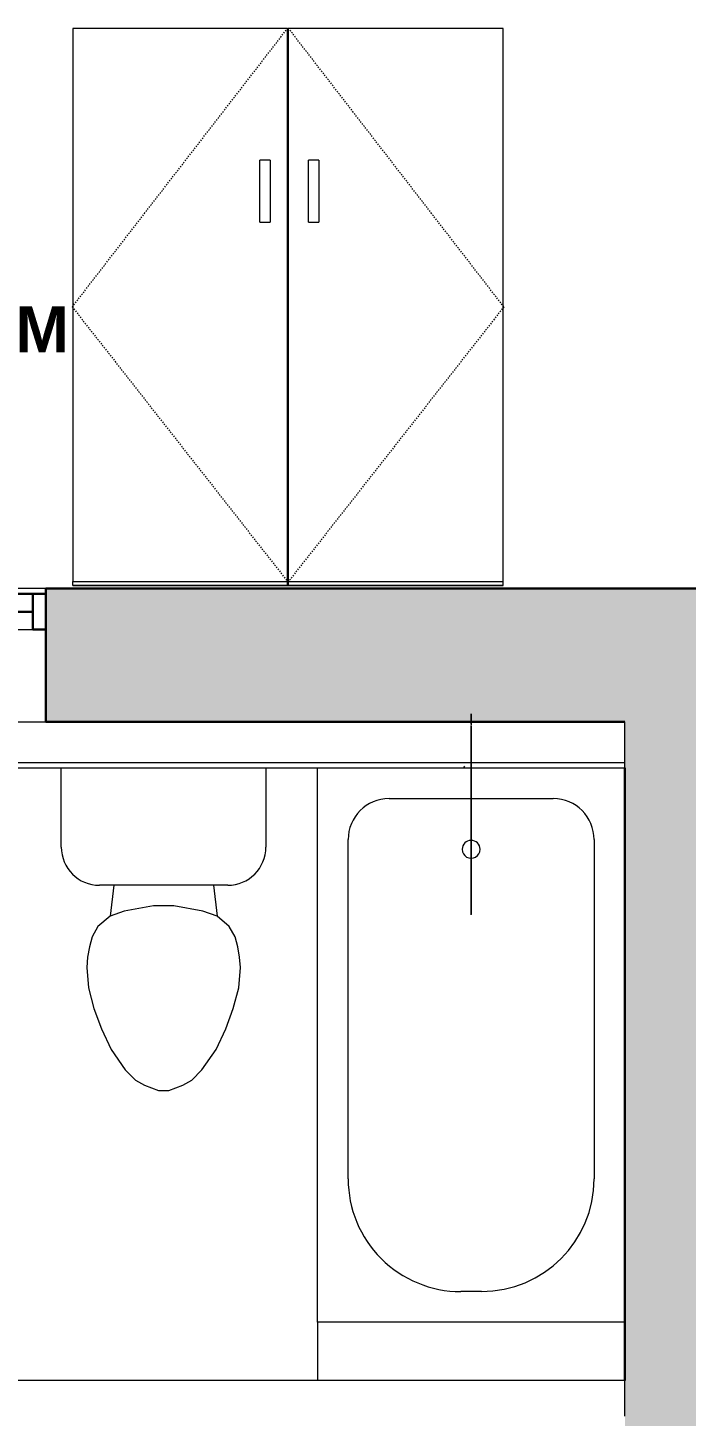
# Model space of a CAD drawing. Header units: inches. Extents: x -545 to 1062, y -2066 to -1239.
# Drawn here: x 626.2 to 690.4, y -1765.8 to -1630.2 of the extents above; entities that cross this region are included whole.
import ezdxf

# ---------------------------------------------------------------- set-up
doc = ezdxf.new("R2010")
doc.units = ezdxf.units.IN
doc.header["$MEASUREMENT"] = 0
doc.linetypes.add('Dash', pattern=[0.25, 0.125, -0.125])
for name, color, linetype, lineweight in [('A-AREA-IDEN', 2, 'Continuous', 9), ('A-DETL', 90, 'Continuous', 9), ('A-GENM', 13, 'Continuous', 18), ('A-GENM-HDLN', 13, 'Continuous', 18), ('A-GLAZ', 151, 'Continuous', 18), ('A-WALL', 113, 'Continuous', 18), ('A-WALL-PATT', 111, 'Continuous', 18), ('G-IMPT', 8, 'Continuous', 9), ('I-WALL', 2, 'Continuous', 18), ('P-SANR-FIXT', 6, 'Continuous', 9)]:
    doc.layers.add(name, color=color, linetype=linetype, lineweight=lineweight)
doc.styles.add('Swis721 Lt BT_B_1', font='', dxfattribs={"height": 4.5})
doc.styles.get('Swis721 Lt BT_B_1').set_extended_font_data('Swis721 Lt BT', bold=True)

# ---------------------------------------------------------------- blocks, each defined once
blk = doc.blocks.new('Window-Double-Hung - 24_ x 5 1-5956687-1ST FLOOR - POWER _ SIGNAL')
at = {"layer": 'A-GLAZ', "color": 8, "lineweight": 30}
for p, q in [((-12, 6.5), (-12, -6.5)), ((-12, 6), (-9, 6)), ((-10.75, 6), (-10.75, 2.5)), ((-9, 6), (-9, 4.25)), ((9, 6), (12, 6)), ((9, 6), (9, 4.25)), ((10.75, 6), (10.75, 2.5)), ((12, -6.5), (12, 6.5)), ((-10.75, 4.25), (-9, 4.25)), ((-9, 5.125), (9, 5.125)), ((10.75, 4.25), (9, 4.25)), ((-12, 2.5), (-10.75, 2.5)), ((10.75, 2.5), (12, 2.5))]:
    blk.add_line(p, q, dxfattribs=at)
at = {"layer": 'A-GLAZ'}
for p, q in [((12, 6.5), (-12, 6.5)), ((-12, -6.5), (12, -6.5))]:
    blk.add_line(p, q, dxfattribs=at)
at = {"layer": 'A-GLAZ', "lineweight": 9}
for p, q in [((-9, 6), (9, 6)), ((-10.75, 2.5), (10.75, 2.5))]:
    blk.add_line(p, q, dxfattribs=at)
blk = doc.blocks.new('Toilet-Domestic-3D - Toilet-Domestic-3D-V10-1ST FLOOR - POWER _ SIGNAL')
at = {"layer": 'P-SANR-FIXT'}
for p, q in [((-9.98, 11.75), (-9.98, 19.48)), ((9.98, 19.48), (9.98, 11.75)), ((6.25, 8.02), (-6.25, 8.02)), ((-4.86, 8.02), (-5.21, 5)), ((4.86, 8.02), (5.21, 5)), ((-3.84, 5.5), (-5.21, 5)), ((-1, 6), (-3.84, 5.5)), ((1, 6), (-1, 6)), ((3.84, 5.5), (1, 6)), ((5.21, 5), (3.84, 5.5)), ((-5.21, 5), (-6.4, 4)), ((6.4, 4), (5.21, 5)), ((-6.97, 3), (-7.24, 2)), ((-6.4, 4), (-6.97, 3)), ((6.97, 3), (6.4, 4)), ((7.24, 2), (6.97, 3)), ((-7.24, 2), (-7.41, 1)), ((7.41, 1), (7.24, 2)), ((-7.41, 1), (-7.5, 0)), ((-7.5, 0), (-7.33, -1.99)), ((7.33, -1.99), (7.5, 0)), ((7.5, 0), (7.41, 1)), ((-7.33, -1.99), (-6.79, -4)), ((6.79, -4), (7.33, -1.99)), ((-6.79, -4), (-6.06, -6)), ((6.06, -6), (6.79, -4)), ((-6.06, -6), (-5.13, -8)), ((5.13, -8), (6.06, -6)), ((-5.13, -8), (-3.74, -10)), ((3.74, -10), (5.13, -8)), ((-3.74, -10), (-2.74, -11)), ((2.74, -11), (3.74, -10)), ((-2.74, -11), (-1.87, -11.5)), ((-1.87, -11.5), (-0.5, -12)), ((-0.5, -12), (0.5, -12)), ((0.5, -12), (1.87, -11.5)), ((1.87, -11.5), (2.74, -11))]:
    blk.add_line(p, q, dxfattribs=at)
for centre, start, end in [((-6.25, 11.75), 180, 270), ((6.25, 11.75), 270, 360)]:
    blk.add_arc(centre, 3.73, start, end, dxfattribs=at)
blk = doc.blocks.new('Tub-Rectangular-3D - Tub-Rectangular-3D 4_ 6 1_8_-5224301-1ST FLOOR - POWER _ SIGNAL')
at = {"layer": 'P-SANR-FIXT'}
for p, q in [((10.4, -6), (10.4, -36)), ((-36.72, -9), (-3.6, -9)), ((-40.72, -29), (-40.72, -13)), ((7.4, -20), (7.4, -22)), ((-3.6, -33), (-36.72, -33)), ((10.4, -36), (-43.72, -36))]:
    blk.add_line(p, q, dxfattribs=at)
for centre, radius, start, end in [((-36.72, -13), 4, 90, 180), ((-3.6, -20), 11, 360, 90), ((-35.77, -21), 0.875, 90, 270), ((-35.77, -21), 0.875, 270, 90), ((-3.6, -22), 11, 270, 0), ((-36.72, -29), 4, 180, 270)]:
    blk.add_arc(centre, radius, start, end, dxfattribs=at)
blk = doc.blocks.new('storm doors - storm doors-5510351-1ST FLOOR - POWER _ SIGNAL')
at = {"layer": 'A-GENM', "lineweight": 9}
for p, q in [((21, 27.19), (-21, 27.19)), ((-21, 27.19), (0, 27.19)), ((-21, 27.19), (-21, 26.8)), ((0, 26.8), (0, 27.19)), ((0.05, 27.19), (21, 27.19)), ((0.05, 27.19), (0.05, 26.8)), ((21, 27.19), (21, 26.8)), ((0, 26.8), (-21, 26.8)), ((-21, 26.8), (-21, -27.19)), ((0, -27.19), (0, 26.8)), ((21, 26.8), (0.05, 26.8)), ((0.05, 26.8), (0.05, -27.19)), ((21, -27.19), (21, 26.8)), ((-3, -8.42), (-3, -8.28)), ((-2, -8.28), (-3, -8.28)), ((-3, -9.3), (-3, -8.42)), ((-3, -13.72), (-3, -9.3)), ((-2, -8.28), (-2, -8.42)), ((-2, -8.42), (-2, -9.3)), ((-2, -9.3), (-2, -13.72)), ((1.75, -8.42), (1.75, -8.28)), ((2.75, -8.28), (1.75, -8.28)), ((1.75, -9.3), (1.75, -8.42)), ((1.75, -13.72), (1.75, -9.3)), ((2.75, -8.28), (2.75, -8.42)), ((2.75, -8.42), (2.75, -9.3)), ((2.75, -9.3), (2.75, -13.72)), ((-3, -14.33), (-3, -13.72)), ((-3, -14.33), (-2, -14.33)), ((-2, -13.72), (-2, -14.33)), ((1.75, -14.33), (1.75, -13.72)), ((1.75, -14.33), (2.75, -14.33)), ((2.75, -13.72), (2.75, -14.33)), ((0, -26.8), (0.05, -26.8)), ((-21, -27.19), (0, -27.19)), ((0.05, -27.19), (21, -27.19))]:
    blk.add_line(p, q, dxfattribs=at)
at = {"layer": 'A-GENM-HDLN', "linetype": 'Dash', "lineweight": 9}
for p, q in [((-21.05, 0), (0, 26.86)), ((21.05, 0), (0, 26.86)), ((-21.05, 0), (0, -27.25)), ((21.05, 0), (0, -27.25))]:
    blk.add_line(p, q, dxfattribs=at)
blk = doc.blocks.new('Family1 - Shower head - side view_dwg-5853304-1ST FLOOR - POWER _ SIGNAL')
at = {"layer": 'G-IMPT'}
for p, q in [((114.07, 0), (119.76, 0)), ((114.07, 0), (114.1, 0)), ((119.72, 0), (114.1, 0)), ((116.24, 0), (116.25, 0)), ((116.24, 0), (116.24, 0)), ((116.24, 0), (116.24, 0)), ((116.24, 0), (116.24, 0)), ((116.24, 0), (116.3, 0)), ((116.28, 0), (116.24, 0)), ((116.24, 0), (116.24, 0)), ((116.24, 0), (116.24, 0)), ((116.24, 0), (116.24, 0)), ((116.25, 0), (116.24, 0)), ((116.25, 0), (116.25, 0)), ((116.25, 0), (116.25, 0)), ((116.25, 0), (116.25, 0)), ((116.25, 0), (116.25, 0)), ((116.25, 0), (116.25, 0)), ((116.25, 0), (116.25, 0)), ((116.31, 0), (116.3, 0)), ((116.3, 0), (116.3, 0)), ((116.3, 0), (116.3, 0)), ((116.3, 0), (116.3, 0)), ((116.34, 0), (116.3, 0)), ((116.31, 0), (116.31, 0)), ((116.32, 0), (116.31, 0)), ((116.31, 0), (116.31, 0)), ((116.32, 0), (116.32, 0)), ((116.44, 0), (116.44, 0)), ((116.44, 0), (116.44, 0)), ((116.44, 0), (116.44, 0)), ((116.44, 0), (116.44, 0)), ((116.44, 0), (116.44, 0)), ((116.44, 0), (116.44, 0)), ((116.44, 0), (116.44, 0)), ((116.44, 0), (116.45, 0)), ((116.44, 0), (116.44, 0)), ((116.44, 0), (116.44, 0)), ((116.44, 0), (116.44, 0)), ((116.44, 0), (116.44, 0)), ((116.44, 0), (116.44, 0)), ((116.44, 0), (116.44, 0)), ((116.44, 0), (116.44, 0)), ((116.44, 0), (116.44, 0)), ((116.44, 0), (116.44, 0)), ((116.44, 0), (116.44, 0)), ((116.44, 0), (116.44, 0)), ((116.44, 0), (116.44, 0)), ((116.45, 0), (116.44, 0)), ((116.44, 0), (116.44, 0)), ((116.44, 0), (116.44, 0)), ((116.44, 0), (116.44, 0)), ((116.44, 0), (116.44, 0)), ((116.44, 0), (116.44, 0)), ((116.44, 0), (116.44, 0)), ((116.44, 0), (116.44, 0)), ((116.44, 0), (116.44, 0)), ((116.44, 0), (116.44, 0)), ((116.44, 0), (116.44, 0)), ((116.44, 0), (117.39, 0)), ((116.46, 0), (116.44, 0)), ((116.44, 0), (116.46, 0)), ((116.44, 0), (116.46, 0)), ((116.45, 0), (116.45, 0)), ((116.45, 0), (116.45, 0)), ((116.45, 0), (116.45, 0)), ((116.45, 0), (116.45, 0)), ((116.45, 0), (116.45, 0)), ((116.45, 0), (116.45, 0)), ((116.45, 0), (116.45, 0)), ((116.45, 0), (116.45, 0)), ((116.45, 0), (116.45, 0)), ((116.45, 0), (116.45, 0)), ((116.45, 0), (116.45, 0)), ((116.45, 0), (116.45, 0)), ((116.45, 0), (116.45, 0)), ((116.45, 0), (116.45, 0)), ((116.46, 0), (116.45, 0)), ((116.45, 0), (116.46, 0)), ((116.46, 0), (116.45, 0)), ((116.45, 0), (116.46, 0)), ((116.45, 0), (116.45, 0)), ((116.45, 0), (116.45, 0)), ((116.45, 0), (116.45, 0)), ((116.45, 0), (116.45, 0)), ((116.45, 0), (116.45, 0)), ((116.45, 0), (116.45, 0)), ((116.45, 0), (116.45, 0)), ((116.45, 0), (116.45, 0)), ((116.45, 0), (116.45, 0)), ((116.45, 0), (116.45, 0)), ((116.45, 0), (116.45, 0)), ((116.45, 0), (116.45, 0)), ((116.46, 0), (116.45, 0)), ((116.45, 0), (116.46, 0)), ((116.45, 0), (116.45, 0)), ((116.45, 0), (116.45, 0)), ((116.45, 0), (116.45, 0)), ((116.45, 0), (116.45, 0)), ((116.45, 0), (116.45, 0)), ((116.45, 0), (116.45, 0)), ((116.45, 0), (116.45, 0)), ((116.45, 0), (116.45, 0)), ((116.46, 0), (116.45, 0)), ((116.45, 0), (116.46, 0)), ((116.45, 0), (116.45, 0)), ((116.45, 0), (116.45, 0)), ((116.45, 0), (116.45, 0)), ((116.45, 0), (116.45, 0)), ((116.45, 0), (116.45, 0)), ((116.45, 0), (116.45, 0)), ((116.45, 0), (116.45, 0)), ((116.45, 0), (116.45, 0)), ((116.45, 0), (116.45, 0)), ((116.45, 0), (116.45, 0)), ((116.46, 0), (116.45, 0)), ((116.45, 0), (116.46, 0)), ((116.45, 0), (116.46, 0)), ((116.46, 0), (116.45, 0)), ((116.45, 0), (116.45, 0)), ((116.45, 0), (116.45, 0)), ((116.45, 0), (116.45, 0)), ((116.45, 0), (116.45, 0)), ((116.45, 0), (116.45, 0)), ((116.45, 0), (116.45, 0)), ((116.46, 0), (116.46, 0)), ((116.46, 0), (116.46, 0)), ((116.46, 0), (116.46, 0)), ((116.46, 0), (116.46, 0)), ((116.46, 0), (116.46, 0)), ((116.46, 0), (116.46, 0)), ((116.46, 0), (116.46, 0)), ((116.46, 0), (116.46, 0)), ((116.46, 0), (116.46, 0)), ((116.46, 0), (116.47, 0)), ((116.46, 0), (116.46, 0)), ((116.46, 0), (116.46, 0)), ((116.46, 0), (116.46, 0)), ((116.46, 0), (116.46, 0)), ((116.46, 0), (116.46, 0)), ((116.46, 0), (116.46, 0)), ((116.46, 0), (116.46, 0)), ((116.46, 0), (116.46, 0)), ((116.46, 0), (116.46, 0)), ((116.46, 0), (116.46, 0)), ((116.46, 0), (116.46, 0)), ((116.46, 0), (116.46, 0)), ((116.46, 0), (116.46, 0)), ((116.46, 0), (116.46, 0)), ((116.46, 0), (116.46, 0)), ((116.46, 0), (116.46, 0)), ((116.46, 0), (116.46, 0)), ((116.46, 0), (116.46, 0)), ((116.46, 0), (116.46, 0)), ((116.46, 0), (116.46, 0)), ((116.46, 0), (116.46, 0)), ((116.46, 0), (116.46, 0)), ((116.46, 0), (116.46, 0)), ((116.46, 0), (116.46, 0)), ((116.47, 0), (116.47, 0)), ((116.47, 0), (116.47, 0)), ((116.47, 0), (116.48, 0)), ((116.47, 0), (116.47, 0)), ((116.47, 0), (116.47, 0)), ((116.48, 0), (116.47, 0)), ((117.36, 0), (116.46, 0)), ((116.48, 0), (116.48, 0)), ((116.49, 0), (116.48, 0)), ((116.48, 0), (116.48, 0)), ((116.49, 0), (116.48, 0)), ((116.48, 0), (116.48, 0)), ((116.48, 0), (116.48, 0)), ((116.49, 0), (116.48, 0)), ((116.49, 0), (116.48, 0)), ((116.49, 0), (116.49, 0)), ((116.49, 0), (116.49, 0)), ((116.49, 0), (116.49, 0)), ((116.49, 0), (116.49, 0)), ((116.49, 0), (116.5, 0)), ((116.49, 0), (116.49, 0)), ((116.49, 0), (116.49, 0)), ((116.5, 0), (116.5, 0)), ((116.5, 0), (116.5, 0)), ((116.51, 0), (117.32, 0)), ((117.32, 0), (116.51, 0)), ((116.54, 0), (116.51, 0)), ((116.54, 0), (116.51, 0)), ((118.29, 0), (116.51, 0)), ((118.29, 0), (116.51, 0)), ((116.54, 0), (117.29, 0)), ((116.54, 0), (116.54, 0)), ((117.32, 0), (117.29, 0)), ((117.32, 0), (117.29, 0)), ((117.29, 0), (117.29, 0)), ((117.29, 0), (117.29, 0)), ((118.29, 0), (117.32, 0)), ((118.29, 0), (117.32, 0)), ((117.36, 0), (117.39, 0)), ((117.36, 0), (117.39, 0)), ((117.39, 0), (117.37, 0)), ((117.52, 0), (117.48, 0)), ((117.52, 0), (117.58, 0)), ((117.58, 0), (117.54, 0)), ((119.72, 0), (119.76, 0)), ((125.82, 0), (125.85, 0)), ((125.85, 0), (125.82, 0)), ((125.84, 0), (125.82, 0)), ((126.8, 0), (125.82, 0)), ((125.82, 0), (125.85, 0)), ((126.65, 0), (125.84, 0)), ((125.85, 0), (125.86, 0)), ((126.8, 0), (125.9, 0)), ((126.8, 0), (126.65, 0)), ((129.86, 0), (126.8, 0)), ((127.5, 0), (127.61, 0)), ((127.5, 0), (127.57, 0)), ((127.8, 0), (127.51, 0)), ((127.52, 0), (127.53, 0)), ((127.53, 0), (127.52, 0)), ((127.53, 0), (127.52, 0)), ((127.53, 0), (127.61, 0)), ((127.53, 0), (127.61, 0)), ((127.55, 0), (127.54, 0)), ((127.57, 0), (127.54, 0)), ((127.54, 0), (127.56, 0)), ((127.54, 0), (127.58, 0)), ((127.56, 0), (127.55, 0)), ((127.56, 0), (127.56, 0)), ((127.56, 0), (127.56, 0)), ((127.57, 0), (127.56, 0)), ((127.56, 0), (127.57, 0)), ((127.57, 0), (127.69, 0)), ((127.57, 0), (127.57, 0)), ((127.57, 0), (127.57, 0)), ((127.57, 0), (127.57, 0)), ((127.57, 0), (127.58, 0)), ((127.57, 0), (127.57, 0)), ((127.8, 0), (127.58, 0)), ((127.69, 0), (127.61, 0)), ((127.62, 0), (127.61, 0)), ((127.62, 0), (127.61, 0)), ((127.61, 0), (127.62, 0)), ((127.62, 0), (128.42, 0)), ((127.62, 0), (127.62, 0)), ((127.62, 0), (127.62, 0)), ((127.62, 0), (127.62, 0)), ((127.66, 0), (127.69, 0)), ((127.66, 0), (127.67, 0)), ((127.67, 0), (127.67, 0)), ((127.67, 0), (127.68, 0)), ((127.68, 0), (127.68, 0)), ((127.68, 0), (127.68, 0)), ((127.68, 0), (127.68, 0)), ((127.68, 0), (127.69, 0)), ((127.69, 0), (127.69, 0)), ((127.69, 0), (127.69, 0)), ((127.69, 0), (127.69, 0)), ((128.06, 0), (127.98, 0)), ((127.98, 0), (128.02, 0)), ((128.02, 0), (127.98, 0)), ((127.99, 0), (127.98, 0)), ((127.99, 0), (128, 0)), ((128, 0), (128.01, 0)), ((128.01, 0), (128, 0)), ((128, 0), (128, 0)), ((128.01, 0), (128.02, 0)), ((128.02, 0), (128.01, 0)), ((128.01, 0), (128.01, 0)), ((128.01, 0), (128.01, 0)), ((128.02, 0), (128.02, 0)), ((128.02, 0), (128.02, 0)), ((128.02, 0), (128.02, 0)), ((128.06, 0), (128.42, 0)), ((128.99, 0), (128.41, 0)), ((129.14, 0), (128.41, 0)), ((129.14, 0), (128.41, 0)), ((128.42, 0), (128.46, 0)), ((128.46, 0), (128.42, 0)), ((128.42, 0), (128.46, 0)), ((128.46, 0), (128.42, 0)), ((128.46, 0), (128.49, 0)), ((128.49, 0), (128.46, 0)), ((128.49, 0), (128.46, 0)), ((128.46, 0), (128.46, 0)), ((128.46, 0), (128.47, 0)), ((128.46, 0), (128.49, 0)), ((128.47, 0), (128.47, 0)), ((128.47, 0), (128.49, 0)), ((128.49, 0), (129.86, 0)), ((128.82, 0), (128.68, 0)), ((128.82, 0), (129.41, 0)), ((128.87, 0), (128.86, 0)), ((128.93, 0), (128.99, 0)), ((128.93, 0), (128.96, 0)), ((128.93, 0), (128.94, 0)), ((128.96, 0), (128.93, 0)), ((129.14, 0), (128.99, 0)), ((129.19, 0), (129.07, 0)), ((129.14, 0), (129.41, 0)), ((129.14, 0), (129.41, 0)), ((132.67, 0), (132.61, 0)), ((133.69, 0), (132.94, 0)), ((133.69, 0), (132.94, 0)), ((133.36, 0), (132.94, 0)), ((133.36, 0), (132.94, 0)), ((133.36, 0), (133.43, 0)), ((133.36, 0), (133.36, 0)), ((133.43, 0), (133.36, 0)), ((133.36, 0), (133.36, 0)), ((133.36, 0), (133.36, 0)), ((133.36, 0), (133.36, 0)), ((133.36, 0), (133.36, 0)), ((133.36, 0), (133.36, 0)), ((133.43, 0), (133.43, 0)), ((133.43, 0), (133.43, 0)), ((133.45, 0), (133.43, 0)), ((133.43, 0), (133.45, 0)), ((133.43, 0), (133.43, 0)), ((133.43, 0), (133.43, 0)), ((133.45, 0), (133.46, 0)), ((133.46, 0), (133.45, 0)), ((114.07, 0), (119.76, 0)), ((116.24, 0), (116.24, 0)), ((116.24, 0), (116.24, 0)), ((116.32, 0), (116.31, 0)), ((116.44, 0), (116.44, 0)), ((116.44, 0), (116.44, 0)), ((116.44, 0), (116.44, 0)), ((116.44, 0), (116.44, 0)), ((116.44, 0), (116.44, 0)), ((116.45, 0), (116.44, 0)), ((116.45, 0), (116.45, 0)), ((116.45, 0), (116.45, 0)), ((116.45, 0), (116.45, 0)), ((116.45, 0), (116.45, 0)), ((116.45, 0), (116.45, 0)), ((116.45, 0), (116.45, 0)), ((116.45, 0), (116.45, 0)), ((116.46, 0), (116.46, 0)), ((116.46, 0), (116.46, 0)), ((116.46, 0), (116.46, 0)), ((116.46, 0), (116.46, 0)), ((116.47, 0), (116.46, 0)), ((116.46, 0), (116.47, 0)), ((116.46, 0), (116.46, 0)), ((116.47, 0), (116.47, 0)), ((116.47, 0), (116.48, 0)), ((116.47, 0), (116.47, 0)), ((116.47, 0), (116.47, 0)), ((116.47, 0), (116.47, 0)), ((116.48, 0), (116.48, 0)), ((116.49, 0), (116.5, 0)), ((116.49, 0), (116.49, 0)), ((116.49, 0), (116.49, 0)), ((117.32, 0), (116.51, 0)), ((117.1, 0), (116.72, 0)), ((118.29, 0), (130.04, 0)), ((130.04, 0), (118.29, 0)), ((125.89, 0), (125.82, 0)), ((125.82, 0), (125.89, 0)), ((125.9, 0), (125.82, 0)), ((125.82, 0), (125.9, 0)), ((127.5, 0), (125.89, 0)), ((125.89, 0), (127.61, 0)), ((127.51, 0), (125.9, 0)), ((129.86, 0), (126.8, 0)), ((127.53, 0), (127.52, 0)), ((127.52, 0), (127.53, 0)), ((127.52, 0), (127.53, 0)), ((127.53, 0), (127.52, 0)), ((127.53, 0), (127.61, 0)), ((127.61, 0), (127.53, 0)), ((127.61, 0), (127.53, 0)), ((127.53, 0), (127.61, 0)), ((127.62, 0), (127.61, 0)), ((127.61, 0), (127.62, 0)), ((127.62, 0), (127.98, 0)), ((127.98, 0), (127.62, 0)), ((127.62, 0), (127.98, 0)), ((128.41, 0), (127.8, 0)), ((128.46, 0), (128.49, 0)), ((128.49, 0), (128.46, 0)), ((128.46, 0), (128.49, 0)), ((128.93, 0), (128.49, 0)), ((128.93, 0), (128.49, 0)), ((128.49, 0), (129.86, 0)), ((129.86, 0), (128.99, 0)), ((128.99, 0), (129.86, 0)), ((129.14, 0), (129.14, 0)), ((129.86, 0), (129.41, 0)), ((129.41, 0), (129.86, 0)), ((129.41, 0), (129.86, 0)), ((129.41, 0), (129.86, 0)), ((132.94, 0), (133.69, 0)), ((133.69, 0), (132.94, 0)), ((132.94, 0), (133.69, 0)), ((133.69, 0), (132.94, 0))]:
    blk.add_line(p, q, dxfattribs=at)
at = {"layer": 'G-IMPT', "flags": 128}
for points in [[(116.69, 0), (116.43, 0), (116.24, 0)], [(116.24, 0), (116.57, 0), (116.69, 0)], [(116.28, 0), (116.3, 0), (116.42, 0), (116.92, 0), (116.91, 0), (116.29, 0)], [(117.52, 0), (117.32, 0), (116.92, 0), (116.91, 0), (116.5, 0), (116.3, 0)], [(116.34, 0), (116.92, 0), (117.29, 0), (117.4, 0), (117.4, 0), (117.48, 0), (117.4, 0), (117.39, 0), (117.29, 0), (116.91, 0), (116.92, 0), (116.54, 0), (116.43, 0), (116.43, 0), (116.34, 0)], [(116.72, 0), (116.52, 0), (116.44, 0)], [(116.46, 0), (116.46, 0), (116.45, 0), (116.45, 0), (116.45, 0), (116.45, 0), (116.46, 0), (116.46, 0), (116.47, 0), (116.46, 0), (116.46, 0), (116.45, 0)], [(116.46, 0), (116.5, 0), (116.52, 0), (116.78, 0), (116.52, 0), (116.5, 0), (116.46, 0)], [(116.78, 0), (117.05, 0), (117.31, 0), (117.33, 0), (117.37, 0), (117.33, 0), (117.33, 0), (117.31, 0), (117.05, 0)], [(116.92, 0), (117.41, 0), (117.52, 0), (117.54, 0), (117.52, 0), (117.41, 0), (116.92, 0)], [(117.39, 0), (117.31, 0), (117.1, 0)], [(117.14, 0), (117.25, 0), (117.58, 0)], [(117.58, 0), (117.4, 0), (117.14, 0)], [(127.66, 0), (127.61, 0), (125.89, 0), (125.85, 0)], [(125.85, 0), (125.87, 0), (125.89, 0)], [(127.5, 0), (125.9, 0), (125.89, 0), (125.9, 0), (127.5, 0), (127.51, 0), (127.52, 0), (127.53, 0), (127.51, 0)], [(127.53, 0), (127.54, 0), (127.54, 0)], [(132.91, 0), (132.67, 0), (132.64, 0), (132.61, 0)], [(116.24, 0), (116.24, 0), (116.24, 0)], [(116.28, 0), (116.4, 0), (116.69, 0), (117.13, 0)], [(116.31, 0), (116.3, 0), (116.3, 0)], [(116.3, 0), (116.3, 0), (116.32, 0)], [(116.3, 0), (116.32, 0), (116.32, 0), (116.32, 0)], [(116.32, 0), (116.32, 0), (116.3, 0), (116.3, 0), (116.3, 0)], [(116.3, 0), (116.3, 0), (116.31, 0), (116.32, 0), (116.32, 0)], [(116.91, 0), (116.92, 0), (117.17, 0), (117.43, 0), (117.48, 0), (117.52, 0), (117.48, 0), (117.43, 0), (117.17, 0), (116.91, 0), (116.3, 0), (116.35, 0), (116.4, 0), (116.66, 0), (116.91, 0), (116.92, 0)], [(116.44, 0), (116.44, 0), (116.44, 0)], [(116.44, 0), (116.44, 0), (116.44, 0), (116.44, 0)], [(116.44, 0), (116.45, 0), (116.44, 0)], [(116.44, 0), (116.44, 0), (116.44, 0)], [(116.44, 0), (116.44, 0), (116.44, 0), (116.45, 0), (116.44, 0), (116.44, 0)], [(116.45, 0), (116.45, 0), (116.46, 0), (116.46, 0)], [(116.47, 0), (116.47, 0), (116.47, 0), (116.47, 0)], [(116.48, 0), (116.49, 0), (116.49, 0)], [(117.54, 0), (117.43, 0), (117.13, 0)], [(118.29, 0), (132.25, 0), (132.54, 0)], [(132.54, 0), (132.25, 0), (118.29, 0)], [(127.98, 0), (127.62, 0), (127.62, 0), (127.61, 0)], [(127.61, 0), (127.62, 0), (127.62, 0), (127.98, 0)], [(127.62, 0), (127.98, 0), (128.02, 0), (128.06, 0)], [(128.06, 0), (128.02, 0), (127.98, 0)], [(128.61, 0), (128.41, 0), (128.61, 0), (128.68, 0), (128.81, 0), (128.87, 0)], [(128.46, 0), (128.49, 0), (128.93, 0)], [(129.86, 0), (128.99, 0), (128.93, 0), (128.49, 0), (128.93, 0)], [(128.68, 0), (128.66, 0), (128.61, 0)], [(128.93, 0), (128.96, 0), (128.99, 0)], [(128.99, 0), (128.96, 0), (128.93, 0)], [(129.86, 0), (129.41, 0), (129.41, 0)], [(133.46, 0), (133.52, 0), (133.56, 0)], [(133.56, 0), (133.52, 0), (133.46, 0)]]:
    blk.add_lwpolyline(points, dxfattribs=at)
for points in [[(116.46, 0), (116.51, 0)], [(117.36, 0), (117.32, 0)], [(127.61, 0), (127.53, 0)], [(127.8, 0), (128.41, 0)], [(128.93, 0), (128.49, 0)], [(116.51, 0), (116.52, 0)], [(117.32, 0), (117.31, 0)], [(127.62, 0), (128.42, 0)], [(128.42, 0), (128.06, 0), (127.98, 0), (128.06, 0)], [(132.91, 0), (132.67, 0)]]:
    blk.add_lwpolyline(points, close=True, dxfattribs=at)
at = {"layer": 'G-IMPT'}
for points, knots in [([(116.3, 0), (116.3, 0), (116.3, 0), (116.3, 0), (116.3, 0), (116.3, 0), (116.3, 0), (116.3, 0), (116.3, 0), (116.3, 0), (116.3, 0), (116.3, 0), (116.3, 0), (116.3, 0), (116.3, 0), (116.3, 0), (116.3, 0)], [0, 0, 0, 0, 0.2, 0.3, 0.35, 0.4, 0.45, 0.5, 0.55, 0.6, 0.7, 0.75, 0.8, 0.85, 0.9, 1, 1, 1, 1]), ([(116.3, 0), (116.3, 0), (116.3, 0), (116.3, 0), (116.3, 0), (116.3, 0), (116.3, 0), (116.3, 0), (116.3, 0), (116.3, 0), (116.3, 0), (116.3, 0), (116.3, 0), (116.3, 0), (116.3, 0), (116.3, 0), (116.3, 0)], [0, 0, 0, 0, 0.2, 0.3, 0.35, 0.4, 0.45, 0.5, 0.55, 0.6, 0.7, 0.75, 0.8, 0.85, 0.9, 1, 1, 1, 1]), ([(116.3, 0), (116.3, 0), (116.3, 0), (116.3, 0), (116.3, 0), (116.3, 0), (116.3, 0), (116.3, 0), (116.3, 0), (116.3, 0), (116.3, 0)], [0, 0, 0, 0, 0.1, 0.2, 0.25, 0.3, 0.35, 0.4, 0.45, 0.5, 0.5, 0.5, 0.5]), ([(116.3, 0), (116.3, 0), (116.3, 0), (116.3, 0), (116.3, 0), (116.3, 0), (116.3, 0), (116.3, 0), (116.3, 0), (116.3, 0), (116.3, 0)], [0, 0, 0, 0, 0.1, 0.2, 0.25, 0.3, 0.35, 0.4, 0.45, 0.5, 0.5, 0.5, 0.5]), ([(116.32, 0), (116.32, 0), (116.32, 0), (116.32, 0), (116.32, 0), (116.32, 0), (116.32, 0), (116.32, 0), (116.32, 0), (116.32, 0), (116.32, 0), (116.32, 0), (116.32, 0), (116.32, 0), (116.32, 0), (116.32, 0), (116.32, 0), (116.32, 0), (116.32, 0), (116.32, 0)], [0, 0, 0, 0, 0.1, 0.2, 0.25, 0.3, 0.35, 0.4, 0.45, 0.5, 0.55, 0.6, 0.7, 0.75, 0.8, 0.85, 0.9, 0.95, 1, 1, 1, 1]), ([(116.32, 0), (116.32, 0), (116.32, 0), (116.32, 0), (116.32, 0), (116.32, 0), (116.32, 0), (116.32, 0), (116.32, 0), (116.32, 0), (116.32, 0), (116.32, 0), (116.32, 0), (116.32, 0), (116.32, 0), (116.32, 0), (116.32, 0)], [0, 0, 0, 0, 0.2, 0.3, 0.35, 0.4, 0.45, 0.5, 0.55, 0.6, 0.7, 0.75, 0.8, 0.85, 0.9, 1, 1, 1, 1]), ([(116.32, 0), (116.32, 0), (116.32, 0), (116.32, 0), (116.32, 0), (116.32, 0), (116.32, 0), (116.32, 0), (116.32, 0), (116.32, 0), (116.32, 0), (116.32, 0), (116.32, 0), (116.32, 0), (116.32, 0), (116.32, 0), (116.32, 0)], [0, 0, 0, 0, 0.2, 0.3, 0.35, 0.4, 0.45, 0.5, 0.55, 0.6, 0.7, 0.75, 0.8, 0.85, 0.9, 1, 1, 1, 1]), ([(116.32, 0), (116.32, 0), (116.32, 0), (116.32, 0), (116.32, 0), (116.32, 0), (116.32, 0), (116.32, 0), (116.32, 0), (116.32, 0), (116.32, 0), (116.32, 0), (116.32, 0), (116.32, 0), (116.32, 0), (116.32, 0), (116.32, 0), (116.32, 0), (116.32, 0), (116.32, 0)], [0, 0, 0, 0, 0.1, 0.2, 0.25, 0.3, 0.35, 0.4, 0.45, 0.5, 0.55, 0.6, 0.7, 0.75, 0.8, 0.85, 0.9, 0.95, 1, 1, 1, 1]), ([(116.38, 0), (116.38, 0), (116.38, 0), (116.38, 0), (116.38, 0), (116.38, 0), (116.38, 0), (116.38, 0), (116.38, 0), (116.38, 0), (116.38, 0), (116.37, 0), (116.37, 0), (116.36, 0), (116.36, 0), (116.35, 0), (116.35, 0), (116.34, 0), (116.34, 0), (116.34, 0), (116.33, 0), (116.33, 0), (116.33, 0), (116.33, 0), (116.33, 0), (116.33, 0), (116.33, 0), (116.33, 0), (116.33, 0), (116.33, 0), (116.33, 0), (116.33, 0), (116.33, 0), (116.33, 0), (116.33, 0)], [0, 0, 0, 0, 0.021739, 0.043478, 0.065217, 0.086957, 0.108696, 0.130435, 0.173913, 0.217391, 0.26087, 0.304348, 0.347826, 0.391304, 0.434783, 0.478261, 0.521739, 0.565217, 0.608696, 0.652174, 0.695652, 0.73913, 0.782609, 0.826087, 0.869565, 0.891304, 0.913043, 0.934783, 0.945652, 0.956522, 0.967391, 0.978261, 0.98913, 1, 1, 1, 1]), ([(116.37, 0), (116.37, 0), (116.37, 0), (116.37, 0), (116.37, 0), (116.37, 0), (116.37, 0), (116.37, 0), (116.37, 0), (116.37, 0), (116.37, 0), (116.36, 0), (116.36, 0), (116.36, 0), (116.35, 0), (116.35, 0), (116.34, 0), (116.34, 0), (116.34, 0), (116.34, 0), (116.33, 0), (116.33, 0), (116.33, 0), (116.33, 0), (116.33, 0), (116.33, 0), (116.33, 0), (116.33, 0), (116.33, 0), (116.33, 0), (116.33, 0)], [0, 0, 0, 0, 0.02381, 0.047619, 0.071429, 0.095238, 0.142857, 0.190476, 0.238095, 0.285714, 0.333333, 0.380952, 0.428571, 0.47619, 0.52381, 0.571429, 0.619048, 0.666667, 0.714286, 0.761905, 0.809524, 0.857143, 0.904762, 0.928571, 0.940476, 0.952381, 0.964286, 0.97619, 0.988095, 1, 1, 1, 1]), ([(116.33, 0), (116.33, 0), (116.33, 0), (116.33, 0), (116.33, 0), (116.33, 0), (116.33, 0), (116.33, 0), (116.33, 0), (116.33, 0), (116.33, 0), (116.33, 0), (116.33, 0), (116.33, 0), (116.33, 0), (116.34, 0), (116.34, 0), (116.34, 0), (116.34, 0), (116.34, 0), (116.35, 0), (116.35, 0), (116.36, 0), (116.36, 0), (116.36, 0), (116.37, 0), (116.37, 0), (116.37, 0), (116.37, 0), (116.37, 0), (116.37, 0), (116.37, 0), (116.37, 0), (116.37, 0), (116.37, 0), (116.37, 0), (116.37, 0), (116.37, 0)], [0, 0, 0, 0, 0.01, 0.02, 0.03, 0.04, 0.05, 0.06, 0.08, 0.1, 0.12, 0.16, 0.2, 0.24, 0.28, 0.32, 0.36, 0.4, 0.44, 0.48, 0.52, 0.56, 0.6, 0.64, 0.68, 0.72, 0.76, 0.8, 0.84, 0.88, 0.92, 0.94, 0.96, 0.97, 0.98, 0.99, 1, 1, 1, 1]), ([(116.33, 0), (116.33, 0), (116.33, 0), (116.33, 0), (116.33, 0), (116.33, 0), (116.33, 0), (116.33, 0), (116.33, 0), (116.33, 0), (116.33, 0), (116.33, 0), (116.33, 0), (116.34, 0), (116.34, 0), (116.34, 0), (116.35, 0), (116.35, 0), (116.36, 0), (116.36, 0), (116.37, 0), (116.37, 0), (116.38, 0), (116.38, 0), (116.38, 0), (116.38, 0), (116.38, 0), (116.38, 0), (116.38, 0), (116.38, 0), (116.38, 0), (116.38, 0), (116.38, 0), (116.38, 0), (116.38, 0), (116.38, 0)], [0, 0, 0, 0, 0.01087, 0.021739, 0.032609, 0.043478, 0.065217, 0.086957, 0.130435, 0.173913, 0.217391, 0.26087, 0.304348, 0.347826, 0.391304, 0.434783, 0.478261, 0.521739, 0.565217, 0.608696, 0.652174, 0.695652, 0.73913, 0.782609, 0.826087, 0.869565, 0.891304, 0.913043, 0.934783, 0.945652, 0.956522, 0.967391, 0.978261, 0.98913, 1, 1, 1, 1]), ([(116.91, 0), (116.89, 0), (116.86, 0), (116.82, 0), (116.79, 0), (116.77, 0), (116.75, 0), (116.73, 0), (116.72, 0), (116.71, 0), (116.7, 0), (116.69, 0), (116.69, 0), (116.69, 0), (116.69, 0)], [0, 0, 0, 0, 0.250083, 0.375128, 0.500168, 0.625194, 0.687715, 0.750232, 0.812736, 0.8752, 0.906454, 0.937688, 0.968878, 1, 1, 1, 1]), ([(116.69, 0), (116.69, 0), (116.69, 0), (116.69, 0), (116.7, 0), (116.71, 0), (116.72, 0), (116.73, 0), (116.75, 0), (116.77, 0), (116.79, 0), (116.82, 0), (116.86, 0), (116.89, 0), (116.91, 0)], [0, 0, 0, 0, 0.030973, 0.062142, 0.093379, 0.124637, 0.187124, 0.249642, 0.312168, 0.374698, 0.499749, 0.624809, 0.749872, 1, 1, 1, 1]), ([(116.78, 0), (116.78, 0), (116.77, 0), (116.75, 0), (116.74, 0), (116.73, 0), (116.73, 0), (116.72, 0), (116.72, 0)], [0, 0, 0, 0, 0.250895, 0.501694, 0.627133, 0.752503, 0.877526, 1, 1, 1, 1]), ([(117.14, 0), (117.14, 0), (117.14, 0), (117.13, 0), (117.13, 0), (117.12, 0), (117.11, 0), (117.1, 0), (117.08, 0), (117.06, 0), (117.04, 0), (117.01, 0), (116.97, 0), (116.94, 0), (116.92, 0)], [0, 0, 0, 0, 0.031125, 0.062316, 0.093551, 0.124804, 0.187268, 0.249772, 0.312288, 0.374809, 0.499834, 0.624874, 0.749918, 1, 1, 1, 1]), ([(116.92, 0), (116.94, 0), (116.97, 0), (117.01, 0), (117.03, 0), (117.06, 0), (117.08, 0), (117.09, 0), (117.11, 0), (117.12, 0), (117.13, 0), (117.13, 0), (117.14, 0), (117.14, 0), (117.14, 0)], [0, 0, 0, 0, 0.250126, 0.375189, 0.500248, 0.625297, 0.687827, 0.750353, 0.81287, 0.875357, 0.906614, 0.937851, 0.96902, 1, 1, 1, 1]), ([(117.1, 0), (117.1, 0), (117.1, 0), (117.09, 0), (117.09, 0), (117.07, 0), (117.06, 0), (117.05, 0), (117.05, 0)], [0, 0, 0, 0, 0.122474, 0.247497, 0.372867, 0.498306, 0.749105, 1, 1, 1, 1]), ([(127.51, 0), (127.52, 0), (127.53, 0), (127.54, 0), (127.55, 0), (127.56, 0), (127.56, 0), (127.57, 0), (127.57, 0), (127.57, 0), (127.58, 0), (127.58, 0), (127.58, 0), (127.58, 0), (127.58, 0), (127.58, 0), (127.58, 0), (127.58, 0), (127.58, 0), (127.58, 0), (127.58, 0), (127.58, 0)], [0, 0, 0, 0, 0.194032, 0.381185, 0.553778, 0.632598, 0.705425, 0.771554, 0.830284, 0.881003, 0.923248, 0.941054, 0.956575, 0.969765, 0.9806, 0.989062, 0.995129, 0.997258, 0.998782, 0.999696, 1, 1, 1, 1]), ([(127.98, 0), (127.98, 0), (127.98, 0), (127.98, 0), (127.98, 0), (127.98, 0), (127.98, 0), (127.98, 0), (127.98, 0), (127.98, 0), (127.98, 0), (127.98, 0)], [0.95454545, 0.95454545, 0.95454545, 0.95454545, 0.95678676, 0.9698708, 0.9806208, 0.98901886, 0.9950481, 0.99717015, 0.99869613, 0.99962918, 1, 1, 1, 1]), ([(127.98, 0), (127.98, 0), (127.98, 0), (127.98, 0), (127.98, 0), (127.98, 0), (127.98, 0), (127.98, 0), (127.98, 0), (127.98, 0), (127.98, 0), (127.98, 0)], [0.95454545, 0.95454545, 0.95454545, 0.95454545, 0.95678927, 0.96987274, 0.98062216, 0.98901969, 0.9950485, 0.99717038, 0.99869623, 0.99962921, 1, 1, 1, 1]), ([(127.98, 0), (127.98, 0), (127.98, 0), (127.98, 0), (127.98, 0), (127.98, 0), (127.98, 0), (127.98, 0), (127.98, 0), (127.98, 0), (127.98, 0), (127.98, 0)], [0.95454545, 0.95454545, 0.95454545, 0.95454545, 0.95678905, 0.96987255, 0.98062201, 0.98901959, 0.99504845, 0.99717035, 0.99869622, 0.9996292, 1, 1, 1, 1]), ([(128.06, 0), (128.06, 0), (128.06, 0), (128.06, 0), (128.06, 0), (128.06, 0), (128.06, 0), (128.06, 0), (128.06, 0), (128.06, 0), (128.06, 0), (128.06, 0)], [0.95454545, 0.95454545, 0.95454545, 0.95454545, 0.95678927, 0.96987274, 0.98062216, 0.98901969, 0.9950485, 0.99717038, 0.99869623, 0.99962921, 1, 1, 1, 1]), ([(128.82, 0), (128.82, 0), (128.82, 0), (128.82, 0), (128.82, 0), (128.83, 0), (128.83, 0), (128.84, 0), (128.86, 0), (128.88, 0), (128.91, 0), (128.94, 0), (128.96, 0), (128.97, 0)], [0, 0, 0, 0, 0.004058, 0.016221, 0.036474, 0.064783, 0.1011, 0.145369, 0.257441, 0.400177, 0.572488, 0.773074, 1, 1, 1, 1]), ([(128.97, 0), (128.96, 0), (128.95, 0), (128.93, 0), (128.91, 0), (128.89, 0), (128.88, 0), (128.87, 0)], [0, 0, 0, 0, 0.272585, 0.528748, 0.769567, 0.885766, 1, 1, 1, 1]), ([(128.87, 0), (128.88, 0), (128.92, 0), (128.96, 0), (128.99, 0)], [0, 0, 0, 0, 0.235711, 1, 1, 1, 1]), ([(128.97, 0), (128.98, 0), (129.01, 0), (129.05, 0), (129.07, 0)], [0, 0, 0, 0, 0.231855, 1, 1, 1, 1]), ([(129.07, 0), (129.07, 0), (129.06, 0), (129.05, 0), (129.04, 0), (129.03, 0), (129.02, 0), (129, 0), (129, 0), (128.99, 0)], [0, 0, 0, 0, 0.296363, 0.432541, 0.560066, 0.679433, 0.791585, 0.89787, 1, 1, 1, 1]), ([(129.14, 0), (129.18, 0), (129.28, 0), (129.37, 0), (129.41, 0)], [0, 0, 0, 0, 0.491859, 1, 1, 1, 1]), ([(129.19, 0), (129.19, 0), (129.19, 0), (129.18, 0), (129.18, 0), (129.17, 0), (129.16, 0), (129.16, 0), (129.15, 0), (129.14, 0), (129.14, 0)], [0, 0, 0, 0, 0.171628, 0.331085, 0.476873, 0.608107, 0.724824, 0.827712, 0.918452, 1, 1, 1, 1]), ([(129.19, 0), (129.23, 0), (129.3, 0), (129.38, 0), (129.41, 0)], [0, 0, 0, 0, 0.491067, 1, 1, 1, 1])]:
    blk.add_open_spline(points, degree=3, knots=knots, dxfattribs=at)
blk = doc.blocks.new('Family1 - Family1-5853309-1ST FLOOR - POWER _ SIGNAL')
at = {"extrusion": (0, 0, -1), "zscale": -1}
blk.add_blockref('Family1 - Shower head - side view_dwg-5853304-1ST FLOOR - POWER _ SIGNAL', (-132.91, 0), dxfattribs=at)

msp = doc.modelspace()

# ---------------------------------------------------------------- hatches: boundary and pattern name
at = {"layer": 'A-WALL-PATT', "lineweight": 9}
h = msp.add_hatch(color=7, dxfattribs=at)
h.paths.add_polyline_path([(745.31, -1697.97), (778.27, -1697.97), (778.27, -1684.97), (745.31, -1684.97), (745.31, -1696.07)], flags=0)
h.paths.add_polyline_path([(687.12, -1697.97), (721.31, -1697.97), (721.31, -1684.97), (627.94, -1684.97), (627.94, -1697.97), (684.44, -1697.97)], flags=0)
h.paths.add_polyline_path([(603.94, -1697.97), (603.94, -1684.97), (531.38, -1684.97), (531.38, -1697.97), (599.55, -1697.97)], flags=0)
msp.add_hatch(color=7, dxfattribs=at).paths.add_polyline_path([(684.44, -1914.91), (696.44, -1914.91), (696.44, -1697.97), (684.44, -1697.97), (684.44, -1858.98)], flags=0)
h = msp.add_hatch(dxfattribs=at)
h.set_pattern_fill('FP_1', color=256, style=0, pattern_type=2)
h.set_pattern_definition([(0, (0, 0), (15.36, 3.84), [0.634, -10.886, 0.634, -10.886, -61.44]), (0, (0, 0), (15.36, 3.84), [-23.04, 0.634, -22.406, 0.634, -10.886, -26.88]), (0, (0, 0), (15.36, 3.84), [-57.6, 0.634, -7.046, 0.634, -18.566]), (120, (5.76, 1.92), (-11.0055376, 11.38215), [0.634, -10.886, 0.634, -10.886, -61.44]), (120, (5.76, 1.92), (-11.0055376, 11.38215), [-23.04, 0.634, -22.406, 0.634, -10.886, -26.88]), (120, (5.76, 1.92), (-11.0055376, 11.38215), [-57.6, 0.634, -7.046, 0.634, -18.566]), (240, (7.68, 9.6), (-4.3544624, -15.22215), [0.634, -10.886, 0.634, -10.886, -61.44]), (240, (7.68, 9.6), (-4.3544624, -15.22215), [-23.04, 0.634, -22.406, 0.634, -10.886, -26.88]), (240, (7.68, 9.6), (-4.3544624, -15.22215), [-57.6, 0.634, -7.046, 0.634, -18.566])])
h.paths.add_polyline_path([(684.44, -1702.47), (684.44, -1701.97), (569.2, -1701.97), (569.2, -1702.47), (657.93, -1702.47)], flags=0)

# ---------------------------------------------------------------- linework, layer by layer
at = {"layer": 'A-DETL'}
msp.add_line((654.44, -1756.59), (654.44, -1762.26), dxfattribs=at)
at = {"layer": 'A-WALL', "color": 8, "lineweight": 30}
for p, q in [((721.31, -1684.97), (627.94, -1684.97)), ((627.94, -1697.97), (684.44, -1697.97))]:
    msp.add_line(p, q, dxfattribs=at)
at = {"layer": 'A-WALL'}
for p, q in [((684.44, -1702.47), (684.44, -1697.97)), ((684.44, -1701.97), (569.2, -1701.97)), ((684.44, -1765.76), (684.44, -1762.26))]:
    msp.add_line(p, q, dxfattribs=at)
at = {"layer": 'I-WALL'}
for p, q in [((597.92, -1702.47), (684.44, -1702.47)), ((684.44, -1762.26), (612.54, -1762.26))]:
    msp.add_line(p, q, dxfattribs=at)
at = {"layer": 'I-WALL', "color": 8, "lineweight": 30}
msp.add_line((684.44, -1702.47), (684.44, -1762.26), dxfattribs=at)

# ---------------------------------------------------------------- block references
at = {"layer": 'A-GENM', "lineweight": 9, "rotation": 180}
msp.add_blockref('storm doors - storm doors-5510351-1ST FLOOR - POWER _ SIGNAL', (651.58, -1657.47), dxfattribs=at)
at = {"layer": 'A-GLAZ'}
msp.add_blockref('Window-Double-Hung - 24_ x 5 1-5956687-1ST FLOOR - POWER _ SIGNAL', (615.94, -1691.47), dxfattribs=at)
at = {"layer": 'P-SANR-FIXT'}
for name, p, rotation in [('Family1 - Family1-5853309-1ST FLOOR - POWER _ SIGNAL', (669.44, -1697.97), 270.0000000000002), ('Tub-Rectangular-3D - Tub-Rectangular-3D 4_ 6 1_8_-5224301-1ST FLOOR - POWER _ SIGNAL', (690.44, -1746.19), 269.9999999999999)]:
    msp.add_blockref(name, p, dxfattribs=dict(at, rotation=rotation))
msp.add_blockref('Toilet-Domestic-3D - Toilet-Domestic-3D-V10-1ST FLOOR - POWER _ SIGNAL', (639.44, -1721.95), dxfattribs=at)

# ---------------------------------------------------------------- texts
at = {"layer": 'A-AREA-IDEN', "insert": (593.19, -1657.4), "char_height": 4.5, "width": 43.632, "attachment_point": 1, "style": 'Swis721 Lt BT_B_1'}
msp.add_mtext('BATHROOM', dxfattribs=at)

doc.saveas('drawing.dxf')
